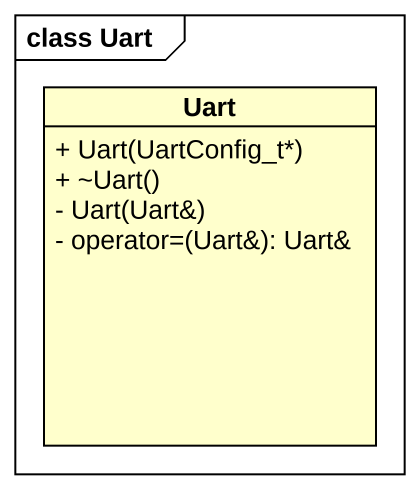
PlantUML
@startuml
mainframe class Uart
hide circle
hide empty members
skinparam classAttributeIconSize 0
class Uart {
  + Uart(UartConfig_t*)
  + ~Uart()
  - Uart(Uart&)
  - operator=(Uart&): Uart&
}
@enduml
